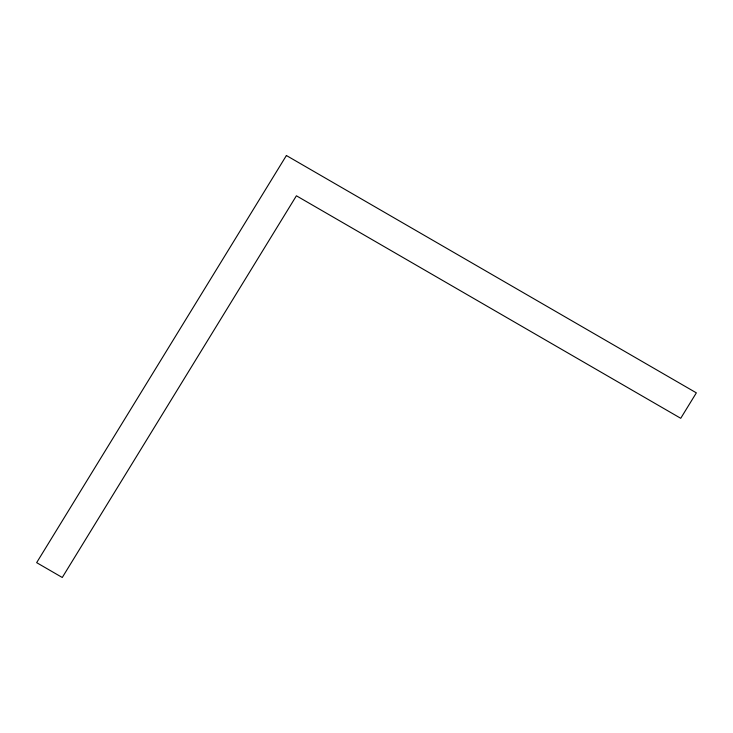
<?xml version="1.0" encoding="UTF-8"?>
<svg xmlns="http://www.w3.org/2000/svg" width="733" height="733" viewBox="0 0 733 733"><rect width="100%" height="100%" fill="white"/><g stroke="black" fill="none" stroke-linecap="round" stroke-linejoin="round"><path stroke-width="1.1" d="M286.401 155.515L36.65 562.651L62.268 577.485L296.407 195.793L680.737 418.296L696.35 392.851L286.401 155.515"/></g></svg>
